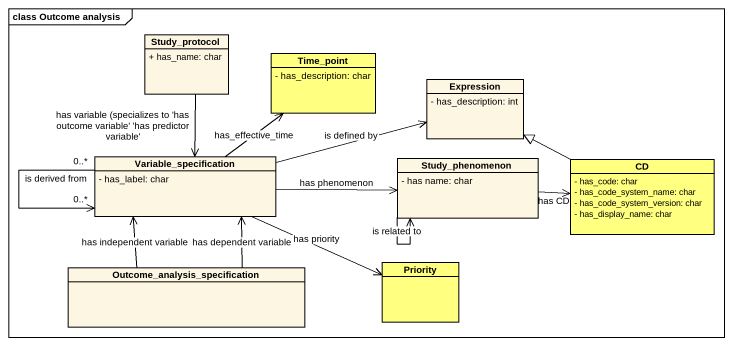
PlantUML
@startuml
mainframe class Outcome analysis
hide circle
hide empty members
skinparam classAttributeIconSize 0
class Study_protocol {
  + has_name: char
}
class Time_point #FFFF80 {
  - has_description: char
}
class Expression {
  - has_description: int
}
class Variable_specification {
  - has_label: char
}
class Study_phenomenon {
  - has name: char
}
class CD #FFFF80 {
  - has_code: char
  - has_code_system_name: char
  - has_code_system_version: char
  - has_display_name: char
}
class "Outcome_analysis_specification" as Outcome_analysis
class Priority #FFFF80
Study_protocol --> Variable_specification : has variable (specializes to 'has outcome variable' 'has predictor variable'
Variable_specification -up-> Time_point : has_effective_time
Variable_specification -right-> Expression : is defined by
Variable_specification "0..*" --> "0..*" Variable_specification : is derived from
Variable_specification -right-> Study_phenomenon : has phenomenon
Variable_specification -right-> Priority : has priority
Study_phenomenon --> Study_phenomenon : is related to
Study_phenomenon -right-> CD : has CD
CD -left-|> Expression
Outcome_analysis -up-> Variable_specification : has independent variable
Outcome_analysis -up-> Variable_specification : has dependent variable
@enduml
